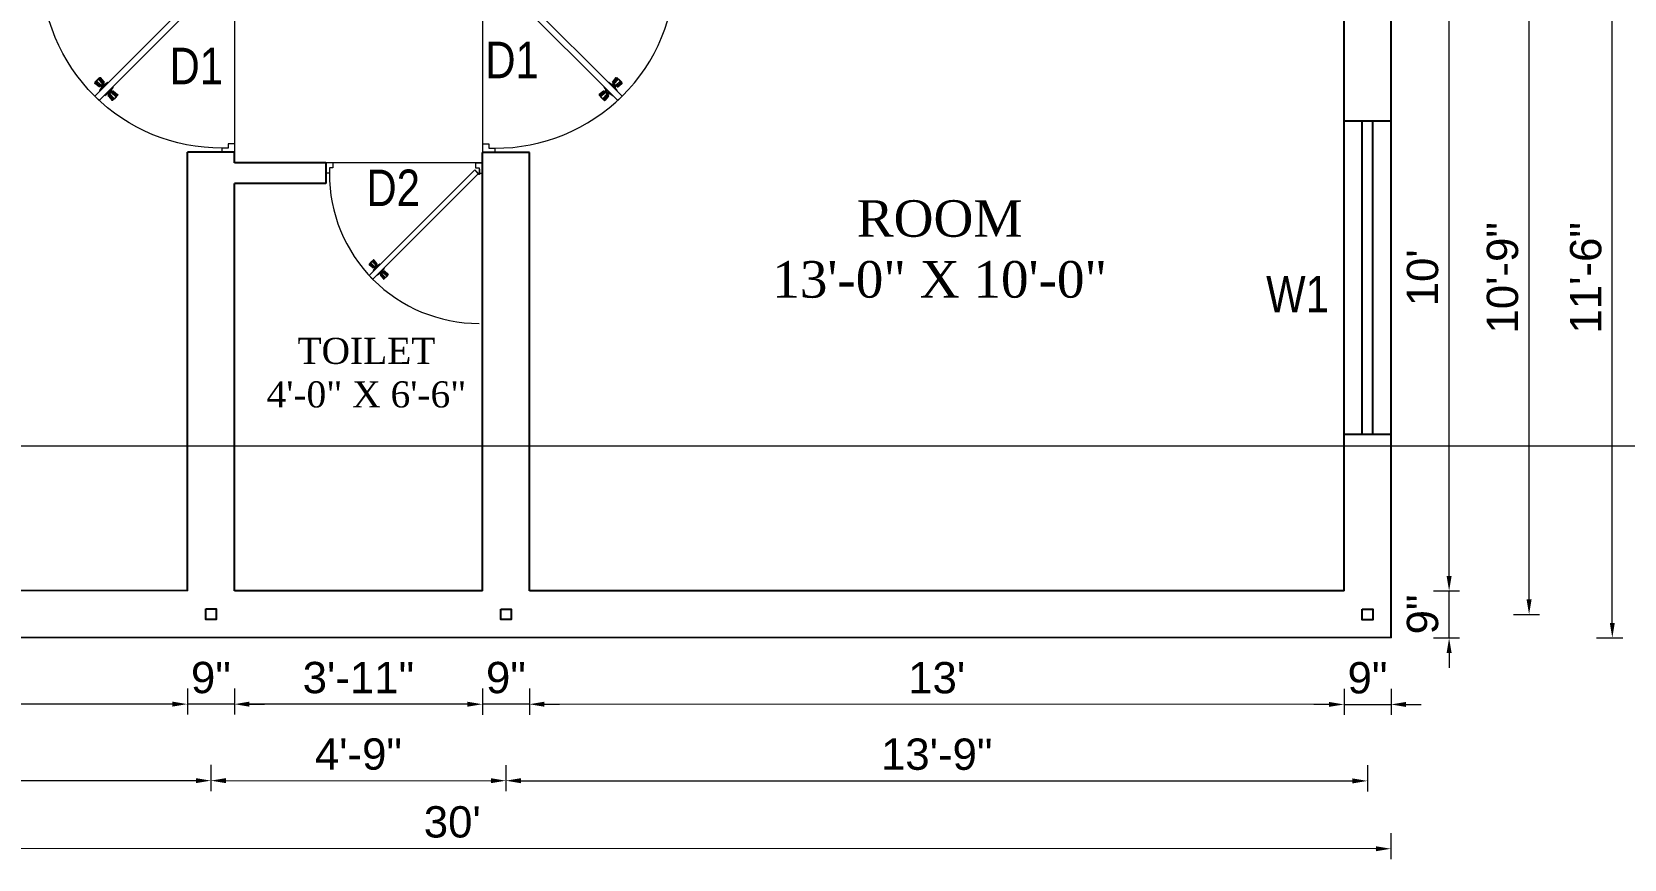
# Model space of a CAD drawing. Header units: inches. Extents: x 392906 to 410488, y -52747 to -40742.
# Drawn here: x 395657.8 to 395962.7, y -50612.4 to -50453.9 of the extents above; entities that cross this region are included whole.
import ezdxf

# ---------------------------------------------------------------- set-up
doc = ezdxf.new("R2010")
doc.units = ezdxf.units.IN
doc.header["$LTSCALE"] = 2
doc.header["$MEASUREMENT"] = 0
doc.header["$PDMODE"] = 34
doc.layers.get('0').update_dxf_attribs({"linetype": 'CONTINUOUS'})
doc.layers.get('DEFPOINTS').update_dxf_attribs({"color": 141, "linetype": 'CONTINUOUS'})
for name, color, linetype, lineweight in [('DOOR & WIN', 1, 'CONTINUOUS', 25), ('PUERTAS', 7, 'CONTINUOUS', 9), ('steps', 253, 'CONTINUOUS', 20)]:
    doc.layers.add(name, color=color, linetype=linetype, lineweight=lineweight)
doc.styles.add('Lettring Text', font='arial.ttf')
doc.styles.get("Standard").update_dxf_attribs({"font": 'ARIALN.TTF'})
doc.dimstyles.new('Copy of Standard', dxfattribs={"dimtxt": 6, "dimasz": 2.875, "dimexe": 2, "dimexo": 4, "dimgap": 2, "dimtad": 1, "dimdec": 0, "dimrnd": 1, "dimzin": 0, "dimdsep": 46, "dimlunit": 4, "dimtxsty": 'Lettring Text', "dimcen": 0.1, "dimclrd": 7, "dimclre": 7, "dimclrt": 7, "dimazin": 0, "dimtfac": 0.645, "dimtdec": 0, "dimtmove": 1, "dimatfit": 0, "dimfxl": 3, "dimfxlon": 1, "dimtfillclr": 256, "dimtolj": 1, "dimtzin": 0, "dimlwd": -1, "dimlwe": -1, "dimarcsym": 2})

# ---------------------------------------------------------------- blocks, each defined once
blk = doc.blocks.new('3ft')
at = {"layer": 'PUERTAS', "color": 6}
for p, q in [((1.01, 2.52), (25.23, 26.74)), ((26.05, 25.92), (1.77, 1.64)), ((26.05, 25.92), (25.23, 26.74)), ((0, 2.4), (0, 0)), ((0.72, 2.4), (0, 2.4)), ((1.6, 0), (0, 0)), ((0.72, 1.52), (0.72, 2.44)), ((0.8, 1.52), (0.72, 1.52)), ((0.8, 1.52), (0.8, 2.41)), ((0.8, 1.2), (0.8, 1.52)), ((1.6, 1.2), (0.8, 1.2)), ((1.57, 1.84), (0.94, 2.47)), ((1.63, 1.89), (0.97, 2.55)), ((1.63, 1.89), (1.57, 1.84)), ((1.77, 1.64), (1.57, 1.84)), ((1.6, 0), (1.6, 1.2)), ((34.4, 0), (34.4, 1.2)), ((34.4, 1.2), (35.2, 1.2)), ((34.4, 0), (36, 0)), ((35.2, 1.2), (35.2, 2.4)), ((35.2, 2.4), (36, 2.4)), ((36, 0), (36, 2.4))]:
    blk.add_line(p, q, dxfattribs=at)
at = {"layer": 'PUERTAS', "color": 8}
for p, q in [((22.57, 24.94), (21.65, 25.68)), ((22.63, 24.99), (21.69, 25.75)), ((22.74, 25.1), (21.84, 25.9)), ((22.13, 26.28), (21.98, 26.13)), ((22.88, 25.24), (22.01, 26.06)), ((22.13, 26.28), (22.27, 26.42)), ((22.29, 26.41), (22.27, 26.42)), ((23.16, 25.52), (22.34, 26.39)), ((23.3, 25.66), (22.5, 26.56)), ((23.41, 25.77), (22.65, 26.71)), ((22.69, 24.32), (23.02, 24.83)), ((23.46, 25.83), (22.72, 26.75)), ((22.95, 24.96), (22.84, 25.07)), ((22.98, 24.99), (22.86, 25.1)), ((23.03, 25.04), (22.91, 25.15)), ((22.91, 24.53), (23.1, 24.91)), ((23.11, 25.12), (22.99, 25.23)), ((23.13, 24.76), (23.18, 24.99)), ((23.28, 25.3), (23.17, 25.41)), ((23.36, 25.37), (23.25, 25.49)), ((23.31, 24.94), (23.28, 25.08)), ((23.41, 25.43), (23.3, 25.54)), ((23.46, 25.09), (23.32, 25.13)), ((23.44, 25.45), (23.33, 25.56)), ((23.64, 25.27), (23.41, 25.22)), ((23.87, 25.49), (23.49, 25.3)), ((24.08, 25.71), (23.57, 25.38)), ((24.8, 24.56), (24.61, 24.18)), ((25.02, 24.77), (24.68, 24.26)), ((23.63, 23.38), (24.14, 23.72)), ((23.84, 23.6), (24.22, 23.79)), ((24.07, 23.82), (24.3, 23.88)), ((24.25, 24), (24.39, 23.97)), ((24.25, 23.26), (24.99, 22.34)), ((24.27, 23.64), (24.38, 23.53)), ((24.3, 23.67), (24.41, 23.56)), ((24.3, 23.32), (25.06, 22.38)), ((24.35, 23.72), (24.46, 23.61)), ((24.4, 24.15), (24.43, 24.01)), ((24.41, 23.43), (25.2, 22.53)), ((24.43, 23.8), (24.54, 23.69)), ((24.58, 24.33), (24.52, 24.1)), ((24.55, 23.57), (25.37, 22.7)), ((24.6, 23.97), (24.72, 23.86)), ((24.68, 24.05), (24.79, 23.94)), ((24.73, 24.1), (24.85, 23.99)), ((24.76, 24.13), (24.87, 24.02)), ((24.83, 23.85), (25.7, 23.03)), ((24.97, 23.99), (25.87, 23.2)), ((25.08, 24.1), (26.02, 23.34)), ((25.14, 24.15), (26.06, 23.41)), ((25.58, 22.82), (25.43, 22.67)), ((25.58, 22.82), (25.73, 22.97)), ((25.72, 22.98), (25.73, 22.97)), ((0, 0), (36, 0))]:
    blk.add_line(p, q, dxfattribs=at)
at = {"layer": 'PUERTAS', "color": 1}
for p, q in [((21.67, 25.73), (22.17, 26.23)), ((22.49, 24.95), (21.67, 25.61)), ((21.7, 25.82), (22.14, 26.26)), ((21.73, 25.79), (21.7, 25.82)), ((22.58, 26.7), (22.14, 26.26)), ((22.67, 26.73), (22.17, 26.23)), ((22.61, 26.67), (22.58, 26.7)), ((22.6, 24.96), (23.02, 25.38)), ((22.61, 24.25), (22.92, 24.72)), ((22.7, 25.07), (22.71, 25.06)), ((23.45, 25.91), (22.79, 26.73)), ((22.82, 25.06), (23.08, 25.32)), ((22.94, 24.95), (22.83, 25.07)), ((22.92, 24.72), (22.92, 24.72)), ((22.93, 24.94), (23.19, 25.21)), ((22.93, 24.84), (22.93, 24.83)), ((23.44, 25.81), (23.02, 25.38)), ((23.34, 25.58), (23.08, 25.32)), ((23.46, 25.47), (23.19, 25.21)), ((23.33, 25.7), (23.34, 25.69)), ((23.45, 25.46), (23.33, 25.57)), ((23.57, 25.47), (23.57, 25.47)), ((24.15, 25.79), (23.68, 25.48)), ((23.68, 25.48), (23.68, 25.48)), ((24.27, 25.78), (24.26, 25.79)), ((25.1, 24.84), (24.79, 24.38)), ((25.09, 24.96), (25.1, 24.95)), ((22.62, 24.13), (22.61, 24.14)), ((23.44, 23.31), (23.45, 23.3)), ((23.56, 23.3), (24.03, 23.61)), ((24.03, 23.61), (24.03, 23.62)), ((24.14, 23.62), (24.14, 23.62)), ((24.25, 23.62), (24.51, 23.89)), ((24.26, 23.29), (24.69, 23.71)), ((24.26, 23.63), (24.37, 23.52)), ((24.26, 23.18), (24.92, 22.37)), ((24.37, 23.52), (24.63, 23.77)), ((24.37, 23.4), (24.37, 23.4)), ((24.78, 24.15), (24.51, 23.89)), ((24.89, 24.03), (24.63, 23.77)), ((25.11, 24.14), (24.69, 23.71)), ((24.77, 24.14), (24.88, 24.03)), ((24.79, 24.38), (24.78, 24.37)), ((24.78, 24.26), (24.78, 24.26)), ((25, 24.03), (25, 24.03)), ((25.04, 22.36), (25.54, 22.86)), ((25.1, 22.42), (25.13, 22.39)), ((25.13, 22.39), (25.57, 22.83)), ((25.22, 24.14), (26.03, 23.48)), ((26.04, 23.37), (25.54, 22.86)), ((26.01, 23.27), (25.57, 22.83)), ((25.98, 23.3), (26.01, 23.27))]:
    blk.add_line(p, q, dxfattribs=at)
at = {"layer": 'PUERTAS', "color": 2}
for p, q in [((21.99, 26.11), (21.98, 26.13)), ((25.42, 22.68), (25.43, 22.67))]:
    blk.add_line(p, q, dxfattribs=at)
at = {"layer": 'PUERTAS', "color": 6}
for radius in [0.155, 0.0752]:
    blk.add_circle((0.82, 2.56), radius, dxfattribs=at)
blk.add_arc((0.82, 2.56), 34.38, 359.7285, 90.0333, dxfattribs=at)
at = {"layer": 'PUERTAS', "color": 1}
for centre, start, end in [((22.54, 25.01), 231.0764, 315), ((22.73, 26.68), 38.9236, 135), ((22.77, 25.12), 225, 315), ((22.99, 24.89), 135, 219.7428), ((22.87, 24.78), 315, 39.7428), ((23.28, 25.63), 315, 45), ((23.39, 25.86), 315, 38.9236), ((23.51, 25.41), 50.2572, 135), ((23.62, 25.53), 230.2572, 315), ((24.2, 25.73), 45, 135), ((25.04, 24.89), 315, 45), ((22.67, 24.2), 135, 225), ((23.51, 23.36), 225, 315), ((24.09, 23.56), 50.2572, 135), ((24.2, 23.68), 230.2572, 315), ((24.32, 23.23), 135, 218.9236), ((24.42, 23.46), 135, 225), ((24.84, 24.31), 135, 219.7428), ((24.72, 24.21), 315, 39.7428), ((24.94, 23.98), 45, 135), ((24.98, 22.42), 218.9236, 315), ((25.17, 24.08), 51.0764, 135), ((25.98, 23.42), 315, 51.0764)]:
    blk.add_arc(centre, 0.08, start, end, dxfattribs=at)
blk = doc.blocks.new('*U199')
at = {"color": 3, "xscale": -1}
blk.add_blockref('3ft', (42, 0), dxfattribs=at)
blk = doc.blocks.new('2ft6in')
at = {"layer": 'PUERTAS', "color": 2}
for p, q in [((0.84, 2.1), (21.02, 22.28)), ((21.71, 21.6), (1.47, 1.37)), ((18.33, 21.76), (18.31, 21.77)), ((21.71, 21.6), (21.02, 22.28)), ((21.18, 18.9), (21.2, 18.89)), ((0, 2), (0, 0)), ((0.6, 2), (0, 2)), ((1.33, 0), (0, 0)), ((0.6, 1.26), (0.6, 2.04)), ((0.67, 1.26), (0.6, 1.26)), ((0.67, 1.26), (0.67, 2.01)), ((0.67, 1), (0.67, 1.26)), ((1.33, 1), (0.67, 1)), ((1.31, 1.53), (0.79, 2.06)), ((1.36, 1.58), (0.81, 2.12)), ((1.36, 1.58), (1.31, 1.53)), ((1.47, 1.37), (1.31, 1.53)), ((1.33, 0), (1.33, 1)), ((28.67, 0), (28.67, 1)), ((28.67, 1), (29.33, 1)), ((28.67, 0), (30, 0)), ((29.33, 1), (29.33, 2)), ((29.33, 2), (30, 2)), ((30, 0), (30, 2))]:
    blk.add_line(p, q, dxfattribs=at)
at = {"layer": 'PUERTAS', "color": 8}
for p, q in [((18.81, 20.78), (18.04, 21.4)), ((18.86, 20.83), (18.08, 21.46)), ((18.95, 20.92), (18.2, 21.58)), ((18.44, 21.9), (18.31, 21.77)), ((19.07, 21.03), (18.34, 21.72)), ((18.44, 21.9), (18.56, 22.02)), ((18.58, 22.01), (18.56, 22.02)), ((19.3, 21.26), (18.61, 22)), ((19.42, 21.38), (18.75, 22.14)), ((19.51, 21.48), (18.88, 22.26)), ((19.55, 21.53), (18.93, 22.3)), ((20.07, 21.42), (19.64, 21.15)), ((18.91, 20.27), (19.19, 20.69)), ((19.13, 20.8), (19.03, 20.9)), ((19.15, 20.82), (19.05, 20.92)), ((19.09, 20.44), (19.25, 20.76)), ((19.19, 20.87), (19.1, 20.96)), ((19.25, 20.93), (19.16, 21.02)), ((19.28, 20.63), (19.32, 20.83)), ((19.4, 21.08), (19.31, 21.17)), ((19.47, 21.15), (19.38, 21.24)), ((19.43, 20.78), (19.4, 20.9)), ((19.51, 21.19), (19.42, 21.28)), ((19.55, 20.91), (19.43, 20.94)), ((19.53, 21.21), (19.44, 21.3)), ((19.7, 21.06), (19.51, 21.01)), ((19.89, 21.24), (19.58, 21.08)), ((19.69, 19.49), (20.12, 19.76)), ((19.87, 19.67), (20.18, 19.83)), ((20.06, 19.85), (20.25, 19.9)), ((20.21, 20), (20.33, 19.97)), ((20.21, 19.38), (20.83, 18.61)), ((20.23, 19.7), (20.32, 19.61)), ((20.25, 19.72), (20.34, 19.63)), ((20.25, 19.43), (20.88, 18.65)), ((20.29, 19.76), (20.38, 19.67)), ((20.33, 20.13), (20.36, 20.01)), ((20.34, 19.53), (21, 18.77)), ((20.36, 19.83), (20.45, 19.74)), ((20.48, 20.28), (20.44, 20.08)), ((20.46, 19.64), (21.14, 18.91)), ((20.5, 19.98), (20.6, 19.89)), ((20.67, 20.47), (20.51, 20.15)), ((20.85, 20.64), (20.57, 20.22)), ((20.57, 20.04), (20.66, 19.95)), ((20.61, 20.09), (20.7, 19.99)), ((20.63, 20.11), (20.72, 20.01)), ((20.69, 19.87), (21.42, 19.19)), ((20.81, 19.99), (21.56, 19.33)), ((20.9, 20.08), (21.68, 19.45)), ((20.95, 20.13), (21.72, 19.51)), ((21.32, 19.01), (21.2, 18.89)), ((21.32, 19.01), (21.44, 19.14)), ((21.43, 19.15), (21.44, 19.14)), ((0, 0), (30, 0))]:
    blk.add_line(p, q, dxfattribs=at)
at = {"layer": 'PUERTAS', "color": 1}
for p, q in [((18.06, 21.44), (18.48, 21.86)), ((18.08, 21.51), (18.45, 21.88)), ((18.11, 21.49), (18.08, 21.51)), ((18.82, 22.25), (18.45, 21.88)), ((18.9, 22.28), (18.48, 21.86)), ((18.84, 22.23), (18.82, 22.25)), ((19.54, 21.59), (18.99, 22.27)), ((19.54, 21.5), (19.18, 21.15)), ((19.45, 21.41), (19.45, 21.41)), ((20.12, 21.49), (19.74, 21.24)), ((20.22, 21.48), (20.22, 21.49)), ((18.74, 20.79), (18.06, 21.34)), ((18.83, 20.8), (19.18, 21.15)), ((18.84, 20.21), (19.1, 20.6)), ((18.85, 20.11), (18.84, 20.12)), ((18.92, 20.89), (18.93, 20.88)), ((19.02, 20.88), (19.24, 21.1)), ((19.12, 20.8), (19.03, 20.89)), ((19.1, 20.7), (19.11, 20.69)), ((19.1, 20.6), (19.1, 20.6)), ((19.11, 20.79), (19.33, 21.01)), ((19.45, 21.31), (19.24, 21.1)), ((19.55, 21.22), (19.33, 21.01)), ((19.54, 21.22), (19.45, 21.31)), ((19.53, 19.43), (19.54, 19.42)), ((19.64, 21.23), (19.64, 21.23)), ((19.64, 19.42), (20.02, 19.67)), ((19.74, 21.24), (19.73, 21.23)), ((20.02, 19.67), (20.03, 19.68)), ((20.12, 19.68), (20.12, 19.68)), ((20.21, 19.69), (20.43, 19.9)), ((20.22, 19.41), (20.57, 19.76)), ((20.22, 19.69), (20.31, 19.6)), ((20.22, 19.32), (20.76, 18.64)), ((20.31, 19.6), (20.52, 19.81)), ((20.31, 19.5), (20.31, 19.5)), ((20.65, 20.12), (20.43, 19.9)), ((20.74, 20.03), (20.52, 19.81)), ((20.93, 20.11), (20.57, 19.76)), ((20.64, 20.11), (20.73, 20.02)), ((20.66, 20.31), (20.65, 20.31)), ((20.65, 20.21), (20.65, 20.22)), ((20.91, 20.7), (20.66, 20.31)), ((20.84, 20.02), (20.83, 20.03)), ((20.86, 18.63), (21.28, 19.05)), ((20.91, 20.8), (20.91, 20.79)), ((20.91, 18.68), (20.94, 18.66)), ((20.94, 18.66), (21.31, 19.03)), ((21.02, 20.12), (21.7, 19.57)), ((21.7, 19.47), (21.28, 19.05)), ((21.67, 19.4), (21.31, 19.03)), ((21.65, 19.42), (21.67, 19.4))]:
    blk.add_line(p, q, dxfattribs=at)
at = {"layer": 'PUERTAS', "color": 2}
for radius in [0.129, 0.0627]:
    blk.add_circle((0.68, 2.14), radius, dxfattribs=at)
at = {"layer": 'PUERTAS', "color": 8}
blk.add_arc((0.68, 2.14), 28.65, 359.7285, 90.0333, dxfattribs=at)
at = {"layer": 'PUERTAS', "color": 1}
for centre, start, end in [((18.94, 22.23), 38.9236, 135), ((19.4, 21.36), 315, 45), ((19.49, 21.55), 315, 38.9236), ((20.17, 21.44), 45, 135), ((18.78, 20.84), 231.0764, 315), ((18.89, 20.16), 135, 225), ((18.97, 20.93), 225, 315), ((19.16, 20.74), 135, 219.7428), ((19.06, 20.65), 315, 39.7428), ((19.59, 19.47), 225, 315), ((19.6, 21.18), 50.2572, 135), ((19.68, 21.28), 230.2572, 315), ((20.07, 19.63), 50.2572, 135), ((20.16, 19.73), 230.2572, 315), ((20.27, 19.36), 135, 218.9236), ((20.35, 19.55), 135, 225), ((20.7, 20.26), 135, 219.7428), ((20.6, 20.17), 315, 39.7428), ((20.78, 19.98), 45, 135), ((20.82, 18.68), 218.9236, 315), ((20.87, 20.75), 315, 45), ((20.98, 20.07), 51.0764, 135), ((21.65, 19.52), 315, 51.0764)]:
    blk.add_arc(centre, 0.0667, start, end, dxfattribs=at)
blk = doc.blocks.new('*U202')
at = {"color": 3}
blk.add_blockref('2ft6in', (0, 0), dxfattribs=at)
blk = doc.blocks.new('*D940')
at = {"layer": 'DEFPOINTS', "color": 0, "ltscale": 0.5, "transparency": 16777216}
for p in [(395909.05, -50570.05), (395918.05, -50570.05), (395918.05, -50582.79)]:
    blk.add_point(p, dxfattribs=at)
at = {"layer": 'steps', "color": 7, "ltscale": 0.5, "transparency": 16777216}
for p, q in [((395909.05, -50579.79), (395909.05, -50584.79)), ((395918.05, -50579.79), (395918.05, -50584.79)), ((395906.17, -50582.78), (395903.3, -50582.78)), ((395909.05, -50582.79), (395918.05, -50582.79)), ((395920.92, -50582.79), (395923.8, -50582.79))]:
    blk.add_line(p, q, dxfattribs=at)
for points in [[(395906.17, -50582.31), (395906.17, -50583.26), (395909.05, -50582.79)], [(395920.92, -50582.31), (395920.92, -50583.27), (395918.05, -50582.79)]]:
    blk.add_solid(points, dxfattribs=at)
at = {"layer": 'steps', "color": 7, "ltscale": 0.5, "transparency": 16777216, "insert": (395913.55, -50577.72), "char_height": 6, "attachment_point": 5, "rotation": 359.9867, "style": 'Lettring Text'}
blk.add_mtext('\\A1;9"', dxfattribs=at)
blk = doc.blocks.new('*D941')
at = {"layer": 'DEFPOINTS', "color": 0, "ltscale": 0.5, "transparency": 16777216}
for p in [(395753.05, -50561.01), (395909.05, -50570.05), (395753.05, -50582.75)]:
    blk.add_point(p, dxfattribs=at)
at = {"layer": 'steps', "color": 7, "ltscale": 0.5, "transparency": 16777216}
for p, q in [((395753.05, -50579.75), (395753.05, -50584.75)), ((395909.05, -50579.79), (395909.05, -50584.79)), ((395906.17, -50582.78), (395755.92, -50582.75))]:
    blk.add_line(p, q, dxfattribs=at)
for points in [[(395755.92, -50582.27), (395755.92, -50583.23), (395753.05, -50582.75)], [(395906.17, -50582.31), (395906.17, -50583.26), (395909.05, -50582.79)]]:
    blk.add_solid(points, dxfattribs=at)
at = {"layer": 'steps', "color": 7, "ltscale": 0.5, "transparency": 16777216, "insert": (395831.05, -50577.7), "char_height": 6, "attachment_point": 5, "rotation": 359.9867, "style": 'Lettring Text'}
blk.add_mtext("\\A1;13'", dxfattribs=at)
blk = doc.blocks.new('*D942')
at = {"layer": 'DEFPOINTS', "color": 0, "ltscale": 0.5, "transparency": 16777216}
for p in [(395744.05, -50561.01), (395753.05, -50561.01), (395744.05, -50582.75)]:
    blk.add_point(p, dxfattribs=at)
at = {"layer": 'steps', "color": 7, "ltscale": 0.5, "transparency": 16777216}
for p, q in [((395744.05, -50579.75), (395744.05, -50584.75)), ((395753.05, -50579.75), (395753.05, -50584.75)), ((395741.17, -50582.75), (395738.3, -50582.75)), ((395753.05, -50582.75), (395744.05, -50582.75)), ((395755.92, -50582.75), (395758.8, -50582.75))]:
    blk.add_line(p, q, dxfattribs=at)
for points in [[(395741.17, -50582.27), (395741.17, -50583.23), (395744.05, -50582.75)], [(395755.92, -50582.27), (395755.92, -50583.23), (395753.05, -50582.75)]]:
    blk.add_solid(points, dxfattribs=at)
at = {"layer": 'steps', "color": 7, "ltscale": 0.5, "transparency": 16777216, "insert": (395748.55, -50577.68), "char_height": 6, "attachment_point": 5, "rotation": 359.9867, "style": 'Lettring Text'}
blk.add_mtext('\\A1;9"', dxfattribs=at)
blk = doc.blocks.new('*D943')
at = {"layer": 'DEFPOINTS', "color": 0, "ltscale": 0.5, "transparency": 16777216}
for p in [(395696.55, -50561.01), (395744.05, -50561.01), (395696.55, -50582.74)]:
    blk.add_point(p, dxfattribs=at)
at = {"layer": 'steps', "color": 7, "ltscale": 0.5, "transparency": 16777216}
for p, q in [((395696.55, -50579.74), (395696.55, -50584.74)), ((395744.05, -50579.75), (395744.05, -50584.75)), ((395741.17, -50582.75), (395699.42, -50582.74))]:
    blk.add_line(p, q, dxfattribs=at)
for points in [[(395699.42, -50582.26), (395699.42, -50583.22), (395696.55, -50582.74)], [(395741.17, -50582.27), (395741.17, -50583.23), (395744.05, -50582.75)]]:
    blk.add_solid(points, dxfattribs=at)
at = {"layer": 'steps', "color": 7, "ltscale": 0.5, "transparency": 16777216, "insert": (395720.3, -50577.68), "char_height": 6, "attachment_point": 5, "rotation": 359.9867, "style": 'Lettring Text'}
blk.add_mtext('\\A1;3\'-11"', dxfattribs=at)
blk = doc.blocks.new('*D944')
at = {"layer": 'DEFPOINTS', "color": 0, "ltscale": 0.5, "transparency": 16777216}
for p in [(395687.55, -50561), (395696.55, -50561.01), (395687.55, -50582.73)]:
    blk.add_point(p, dxfattribs=at)
at = {"layer": 'steps', "color": 7, "ltscale": 0.5, "transparency": 16777216}
for p, q in [((395687.55, -50579.73), (395687.55, -50584.73)), ((395696.55, -50579.74), (395696.55, -50584.74)), ((395684.67, -50582.73), (395681.8, -50582.73)), ((395696.55, -50582.74), (395687.55, -50582.73)), ((395699.42, -50582.74), (395702.3, -50582.74))]:
    blk.add_line(p, q, dxfattribs=at)
for points in [[(395684.67, -50582.25), (395684.67, -50583.21), (395687.55, -50582.73)], [(395699.42, -50582.26), (395699.42, -50583.22), (395696.55, -50582.74)]]:
    blk.add_solid(points, dxfattribs=at)
at = {"layer": 'steps', "color": 7, "ltscale": 0.5, "transparency": 16777216, "insert": (395692.05, -50577.67), "char_height": 6, "attachment_point": 5, "rotation": 359.9867, "style": 'Lettring Text'}
blk.add_mtext('\\A1;9"', dxfattribs=at)
blk = doc.blocks.new('*D945')
at = {"layer": 'DEFPOINTS', "color": 0, "ltscale": 0.5, "transparency": 16777216}
for p in [(395566.76, -50560.97), (395687.55, -50561), (395566.75, -50582.71)]:
    blk.add_point(p, dxfattribs=at)
at = {"layer": 'steps', "color": 7, "ltscale": 0.5, "transparency": 16777216}
for p, q in [((395566.76, -50579.71), (395566.75, -50584.71)), ((395687.55, -50579.73), (395687.55, -50584.73)), ((395684.67, -50582.73), (395569.63, -50582.71))]:
    blk.add_line(p, q, dxfattribs=at)
for points in [[(395569.63, -50582.23), (395569.63, -50583.19), (395566.75, -50582.71)], [(395684.67, -50582.25), (395684.67, -50583.21), (395687.55, -50582.73)]]:
    blk.add_solid(points, dxfattribs=at)
at = {"layer": 'steps', "color": 7, "ltscale": 0.5, "transparency": 16777216, "insert": (395627.15, -50577.66), "char_height": 6, "attachment_point": 5, "rotation": 359.9867, "style": 'Lettring Text'}
blk.add_mtext('\\A1;10\'-1"', dxfattribs=at)
blk = doc.blocks.new('*D947')
at = {"layer": 'DEFPOINTS', "color": 0, "ltscale": 0.5, "transparency": 16777216}
for p in [(395562.64, -50565.46), (395692.05, -50565.49), (395692.04, -50597.39)]:
    blk.add_point(p, dxfattribs=at)
at = {"layer": 'steps', "color": 7, "ltscale": 0.5, "transparency": 16777216}
for p, q in [((395562.63, -50594.36), (395562.63, -50599.36)), ((395692.04, -50594.39), (395692.04, -50599.39)), ((395565.51, -50597.36), (395689.17, -50597.39))]:
    blk.add_line(p, q, dxfattribs=at)
for points in [[(395565.51, -50596.88), (395565.51, -50597.84), (395562.63, -50597.36)], [(395689.17, -50596.91), (395689.17, -50597.87), (395692.04, -50597.39)]]:
    blk.add_solid(points, dxfattribs=at)
at = {"layer": 'steps', "color": 7, "ltscale": 0.5, "transparency": 16777216, "insert": (395627.34, -50592.31), "char_height": 6, "attachment_point": 5, "rotation": 359.9867, "style": 'Lettring Text'}
blk.add_mtext('\\A1;10\'-9"', dxfattribs=at)
blk = doc.blocks.new('*D948')
at = {"layer": 'DEFPOINTS', "color": 0, "ltscale": 0.5, "transparency": 16777216}
for p in [(395692.05, -50565.49), (395748.55, -50565.51), (395748.54, -50597.4)]:
    blk.add_point(p, dxfattribs=at)
at = {"layer": 'steps', "color": 7, "ltscale": 0.5, "transparency": 16777216}
for p, q in [((395692.04, -50594.39), (395692.04, -50599.39)), ((395748.54, -50594.4), (395748.54, -50599.4)), ((395694.92, -50597.39), (395745.67, -50597.4))]:
    blk.add_line(p, q, dxfattribs=at)
for points in [[(395694.92, -50596.91), (395694.92, -50597.87), (395692.04, -50597.39)], [(395745.67, -50596.92), (395745.67, -50597.88), (395748.54, -50597.4)]]:
    blk.add_solid(points, dxfattribs=at)
at = {"layer": 'steps', "color": 7, "ltscale": 0.5, "transparency": 16777216, "insert": (395720.3, -50592.33), "char_height": 6, "attachment_point": 5, "rotation": 359.9867, "style": 'Lettring Text'}
blk.add_mtext('\\A1;4\'-9"', dxfattribs=at)
blk = doc.blocks.new('*D949')
at = {"layer": 'DEFPOINTS', "color": 0, "ltscale": 0.5, "transparency": 16777216}
for p in [(395748.55, -50565.51), (395913.55, -50565.55), (395913.54, -50597.44)]:
    blk.add_point(p, dxfattribs=at)
at = {"layer": 'steps', "color": 7, "ltscale": 0.5, "transparency": 16777216}
for p, q in [((395748.54, -50594.4), (395748.54, -50599.4)), ((395913.54, -50594.44), (395913.54, -50599.44)), ((395751.42, -50597.4), (395910.67, -50597.44))]:
    blk.add_line(p, q, dxfattribs=at)
for points in [[(395751.42, -50596.92), (395751.42, -50597.88), (395748.54, -50597.4)], [(395910.67, -50596.96), (395910.67, -50597.92), (395913.54, -50597.44)]]:
    blk.add_solid(points, dxfattribs=at)
at = {"layer": 'steps', "color": 7, "ltscale": 0.5, "transparency": 16777216, "insert": (395831.05, -50592.36), "char_height": 6, "attachment_point": 5, "rotation": 359.9867, "style": 'Lettring Text'}
blk.add_mtext('\\A1;13\'-9"', dxfattribs=at)
blk = doc.blocks.new('*D950')
at = {"layer": 'DEFPOINTS', "color": 0, "ltscale": 0.5, "transparency": 16777216}
for p in [(395558.52, -50569.96), (395918.05, -50570.05), (395558.51, -50610.35)]:
    blk.add_point(p, dxfattribs=at)
at = {"layer": 'steps', "color": 7, "ltscale": 0.5, "transparency": 16777216}
for p, q in [((395558.51, -50607.35), (395558.51, -50612.35)), ((395918.04, -50607.44), (395918.04, -50612.44)), ((395915.17, -50610.44), (395561.38, -50610.35))]:
    blk.add_line(p, q, dxfattribs=at)
for points in [[(395561.38, -50609.87), (395561.38, -50610.83), (395558.51, -50610.35)], [(395915.17, -50609.96), (395915.17, -50610.91), (395918.04, -50610.44)]]:
    blk.add_solid(points, dxfattribs=at)
at = {"layer": 'steps', "color": 7, "ltscale": 0.5, "transparency": 16777216, "insert": (395738.28, -50605.33), "char_height": 6, "attachment_point": 5, "rotation": 359.9867, "style": 'Lettring Text'}
blk.add_mtext("\\A1;30'", dxfattribs=at)
blk = doc.blocks.new('*D955')
at = {"layer": 'DEFPOINTS', "color": 0, "ltscale": 0.5, "transparency": 16777216}
for p in [(395753.05, -50298.17), (395744.05, -50432.01), (395753.05, -50477.01)]:
    blk.add_point(p, dxfattribs=at)
at = {"layer": 'steps', "color": 7, "ltscale": 0.5, "transparency": 16777216}
for p, q in [((395744.05, -50301.17), (395744.05, -50296.17)), ((395753.05, -50301.17), (395753.05, -50296.17)), ((395741.18, -50298.17), (395738.3, -50298.17)), ((395744.05, -50298.17), (395753.05, -50298.17)), ((395755.93, -50298.17), (395758.8, -50298.17))]:
    blk.add_line(p, q, dxfattribs=at)
for points in [[(395741.18, -50297.69), (395741.18, -50298.65), (395744.05, -50298.17)], [(395755.93, -50297.69), (395755.93, -50298.65), (395753.05, -50298.17)]]:
    blk.add_solid(points, dxfattribs=at)
at = {"layer": 'steps', "color": 7, "ltscale": 0.5, "transparency": 16777216, "insert": (395748.55, -50293.11), "char_height": 6, "attachment_point": 5, "style": 'Lettring Text'}
blk.add_mtext('\\A1;9"', dxfattribs=at)
blk = doc.blocks.new('*D956')
at = {"layer": 'DEFPOINTS', "color": 0, "ltscale": 0.5, "transparency": 16777216}
for p in [(395909.05, -50298.17), (395909.05, -50441.05), (395753.05, -50477.01)]:
    blk.add_point(p, dxfattribs=at)
at = {"layer": 'steps', "color": 7, "ltscale": 0.5, "transparency": 16777216}
for p, q in [((395753.05, -50301.17), (395753.05, -50296.17)), ((395909.05, -50301.17), (395909.05, -50296.17)), ((395755.93, -50298.17), (395906.18, -50298.17))]:
    blk.add_line(p, q, dxfattribs=at)
for points in [[(395755.93, -50297.69), (395755.93, -50298.65), (395753.05, -50298.17)], [(395906.18, -50297.69), (395906.18, -50298.65), (395909.05, -50298.17)]]:
    blk.add_solid(points, dxfattribs=at)
at = {"layer": 'steps', "color": 7, "ltscale": 0.5, "transparency": 16777216, "insert": (395831.05, -50293.11), "char_height": 6, "attachment_point": 5, "style": 'Lettring Text'}
blk.add_mtext("\\A1;13'", dxfattribs=at)
blk = doc.blocks.new('*D971')
at = {"layer": 'DEFPOINTS', "color": 0, "ltscale": 0.5, "transparency": 16777216}
for p in [(395909.05, -50561.05), (395929.18, -50561.05), (395909.05, -50570.05)]:
    blk.add_point(p, dxfattribs=at)
at = {"layer": 'steps', "color": 7, "ltscale": 0.5, "transparency": 16777216}
for p, q in [((395929.18, -50558.17), (395929.18, -50555.3)), ((395926.18, -50561.05), (395931.18, -50561.05)), ((395929.18, -50570.05), (395929.18, -50561.05)), ((395926.18, -50570.05), (395931.18, -50570.05)), ((395929.18, -50572.92), (395929.18, -50575.8))]:
    blk.add_line(p, q, dxfattribs=at)
for points in [[(395928.7, -50558.17), (395929.66, -50558.17), (395929.18, -50561.05)], [(395928.7, -50572.92), (395929.66, -50572.92), (395929.18, -50570.05)]]:
    blk.add_solid(points, dxfattribs=at)
at = {"layer": 'steps', "color": 7, "ltscale": 0.5, "transparency": 16777216, "insert": (395924.12, -50565.55), "char_height": 6, "attachment_point": 5, "rotation": 90, "style": 'Lettring Text'}
blk.add_mtext('\\A1;9"', dxfattribs=at)
blk = doc.blocks.new('*D972')
at = {"layer": 'DEFPOINTS', "color": 0, "ltscale": 0.5, "transparency": 16777216}
for p in [(395909.08, -50441.05), (395929.18, -50441.05), (395909.05, -50561.05)]:
    blk.add_point(p, dxfattribs=at)
at = {"layer": 'steps', "color": 7, "ltscale": 0.5, "transparency": 16777216}
for p, q in [((395926.18, -50441.05), (395931.18, -50441.05)), ((395929.18, -50558.17), (395929.18, -50443.92)), ((395926.18, -50561.05), (395931.18, -50561.05))]:
    blk.add_line(p, q, dxfattribs=at)
for points in [[(395928.7, -50443.92), (395929.66, -50443.92), (395929.18, -50441.05)], [(395928.7, -50558.17), (395929.66, -50558.17), (395929.18, -50561.05)]]:
    blk.add_solid(points, dxfattribs=at)
at = {"layer": 'steps', "color": 7, "ltscale": 0.5, "transparency": 16777216, "insert": (395924.12, -50501.05), "char_height": 6, "attachment_point": 5, "rotation": 90, "style": 'Lettring Text'}
blk.add_mtext("\\A1;10'", dxfattribs=at)
blk = doc.blocks.new('*D976')
at = {"layer": 'DEFPOINTS', "color": 0, "ltscale": 0.5, "transparency": 16777216}
for p in [(395913.55, -50436.55), (395944.49, -50436.55), (395913.55, -50565.55)]:
    blk.add_point(p, dxfattribs=at)
at = {"layer": 'steps', "color": 7, "ltscale": 0.5, "transparency": 16777216}
for p, q in [((395941.49, -50436.55), (395946.49, -50436.55)), ((395944.49, -50562.67), (395944.49, -50439.42)), ((395941.49, -50565.55), (395946.49, -50565.55))]:
    blk.add_line(p, q, dxfattribs=at)
for points in [[(395944.01, -50439.42), (395944.97, -50439.42), (395944.49, -50436.55)], [(395944.01, -50562.67), (395944.97, -50562.67), (395944.49, -50565.55)]]:
    blk.add_solid(points, dxfattribs=at)
at = {"layer": 'steps', "color": 7, "ltscale": 0.5, "transparency": 16777216, "insert": (395939.43, -50501.05), "char_height": 6, "attachment_point": 5, "rotation": 90, "style": 'Lettring Text'}
blk.add_mtext('\\A1;10\'-9"', dxfattribs=at)
blk = doc.blocks.new('*D978')
at = {"layer": 'DEFPOINTS', "color": 0, "ltscale": 0.5, "transparency": 16777216}
for p in [(395918.05, -50432.05), (395960.43, -50432.05), (395918.05, -50570.05)]:
    blk.add_point(p, dxfattribs=at)
at = {"layer": 'steps', "color": 7, "ltscale": 0.5, "transparency": 16777216}
for p, q in [((395957.43, -50432.05), (395962.43, -50432.05)), ((395960.43, -50567.17), (395960.43, -50434.92)), ((395957.43, -50570.05), (395962.43, -50570.05))]:
    blk.add_line(p, q, dxfattribs=at)
for points in [[(395959.95, -50434.92), (395960.91, -50434.92), (395960.43, -50432.05)], [(395959.95, -50567.17), (395960.91, -50567.17), (395960.43, -50570.05)]]:
    blk.add_solid(points, dxfattribs=at)
at = {"layer": 'steps', "color": 7, "ltscale": 0.5, "transparency": 16777216, "insert": (395955.37, -50501.05), "char_height": 6, "attachment_point": 5, "rotation": 90, "style": 'Lettring Text'}
blk.add_mtext('\\A1;11\'-6"', dxfattribs=at)

msp = doc.modelspace()

# ---------------------------------------------------------------- linework, layer by layer
at = {"ltscale": 0.5}
for p, q in [((395918.05, -50570.05), (395918.05, -50432.05)), ((395909.05, -50561.05), (395909.05, -50441.05)), ((395918.05, -50471.05), (395909.05, -50471.05)), ((395912.55, -50531.05), (395912.55, -50471.05)), ((395914.55, -50531.05), (395914.55, -50471.05)), ((395696.55, -50477), (395687.55, -50477)), ((395687.55, -50561), (395687.55, -50477)), ((395696.55, -50479), (395696.55, -50477)), ((395714.07, -50479), (395696.55, -50479)), ((395714.07, -50479), (395714.07, -50483)), ((395753.05, -50477.01), (395744.05, -50477.01)), ((395744.05, -50479.01), (395744.05, -50477.01)), ((395744.05, -50561.01), (395744.05, -50479)), ((395753.05, -50561.01), (395753.05, -50477.01)), ((395909.07, -50477.05), (395909.05, -50477.05)), ((395714.07, -50483), (395696.55, -50483)), ((395696.55, -50561), (395696.55, -50483)), ((395918.05, -50531.05), (395909.05, -50531.05)), ((395687.55, -50561), (395557.72, -50560.96)), ((395744.05, -50561.01), (395696.55, -50561)), ((395909.05, -50561.05), (395753.05, -50561.01)), ((395918.05, -50570.05), (395558.52, -50569.96))]:
    msp.add_line(p, q, dxfattribs=at)
at = {"color": 7, "linetype": 'ByBlock', "lineweight": 5}
msp.add_line((395979.6, -50533.31), (395485.28, -50533.31), dxfattribs=at)
at = {"ltscale": 0.5}
for points in [[(395691.05, -50564.49), (395693.05, -50564.49), (395693.05, -50566.49), (395691.05, -50566.49)], [(395747.55, -50564.51), (395749.55, -50564.51), (395749.55, -50566.51), (395747.55, -50566.51)], [(395912.55, -50564.55), (395914.55, -50564.55), (395914.55, -50566.55), (395912.55, -50566.55)]]:
    msp.add_lwpolyline(points, close=True, dxfattribs=at)

# ---------------------------------------------------------------- block references
at = {"layer": 'DOOR & WIN'}
for name, p, rotation in [('*U199', (395696.55, -50483), 90.00000000000001), ('*U202', (395744.07, -50479), 180)]:
    msp.add_blockref(name, p, dxfattribs=dict(at, rotation=rotation))
at = {"layer": 'DOOR & WIN', "xscale": -1, "rotation": 270}
msp.add_blockref('*U199', (395744.05, -50483.01), dxfattribs=at)

# ---------------------------------------------------------------- texts
at = {"layer": 'steps', "color": 7, "ltscale": 0.3, "char_height": 7, "attachment_point": 2}
for s, insert in [('{\\W1;D1}', (395689.25, -50456.97)), ('{\\W1;D1}', (395749.73, -50455.81)), ('D2', (395726.96, -50480.31))]:
    msp.add_mtext_dynamic_manual_height_columns(s, width=18.6213, gutter_width=40, heights=[0], dxfattribs=dict(at, insert=insert))
at = {"layer": 'steps', "color": 7, "ltscale": 0.3}
for s, insert, char_height, width, attachment_point in [('{\\fTimes New Roman|b0|i0|c0|p18;ROOM\\P13\'-0" X 10\'-0"}', (395831.61, -50486.18), 7, 67.6616, 2), ('W1', (395900.15, -50507.69), 7, 18.6213, 8), ('{\\fTimes New Roman|b0|i0|c0|p18;TOILET\\P4\'-0" X 6\'-6"}', (395721.84, -50512.55), 5, 67.6616, 2)]:
    msp.add_mtext(s, dxfattribs=dict(at, insert=insert, char_height=char_height, width=width, attachment_point=attachment_point))

# ---------------------------------------------------------------- dimensions: what is measured, and where the dimension line sits
at = {"layer": 'steps', "ltscale": 0.5}
dim = msp.add_linear_dim(base=(395753.05, -50298.17), p1=(395744.05, -50432.01), p2=(395753.05, -50477.01), dimstyle='Copy of Standard', dxfattribs=at)
dim.commit()
dim.dimension.update_dxf_attribs({"geometry": '*D955', "text_midpoint": (395748.55, -50298.17), "dimtype": 160})
dim = msp.add_linear_dim(base=(395909.05, -50298.17), p1=(395753.05, -50477.01), p2=(395909.05, -50441.05), dimstyle='Copy of Standard', dxfattribs=at)
dim.commit()
dim.dimension.update_dxf_attribs({"geometry": '*D956', "text_midpoint": (395831.05, -50293.11)})
for base, p1, p2, angle, picture, middle in [((395960.43, -50432.05), (395918.05, -50570.05), (395918.05, -50432.05), 90, '*D978', (395955.37, -50501.05)), ((395944.49, -50436.55), (395913.55, -50565.55), (395913.55, -50436.55), 90, '*D976', (395939.43, -50501.05)), ((395929.18, -50441.05), (395909.05, -50561.05), (395909.08, -50441.05), 90, '*D972', (395924.12, -50501.05)), ((395566.75, -50582.71), (395687.55, -50561), (395566.76, -50560.97), 179.9867, '*D945', (395627.15, -50577.66)), ((395696.55, -50582.74), (395744.05, -50561.01), (395696.55, -50561.01), 179.9867, '*D943', (395720.3, -50577.68)), ((395753.05, -50582.75), (395909.05, -50570.05), (395753.05, -50561.01), 179.9867, '*D941', (395831.05, -50577.7)), ((395748.54, -50597.4), (395692.05, -50565.49), (395748.55, -50565.51), 179.9867, '*D948', (395720.3, -50592.33)), ((395913.54, -50597.44), (395748.55, -50565.51), (395913.55, -50565.55), 179.9867, '*D949', (395831.05, -50592.36))]:
    dim = msp.add_linear_dim(base=base, p1=p1, p2=p2, angle=angle, dimstyle='Copy of Standard', dxfattribs=at)
    dim.commit()
    dim.dimension.update_dxf_attribs({"geometry": picture, "text_midpoint": middle})
for base, p1, p2, angle, picture, middle, dimtype in [((395929.18, -50561.05), (395909.05, -50570.05), (395909.05, -50561.05), 90, '*D971', (395929.18, -50565.55), 160), ((395687.55, -50582.73), (395696.55, -50561.01), (395687.55, -50561), 179.9867, '*D944', (395692.05, -50582.74), 160), ((395744.05, -50582.75), (395753.05, -50561.01), (395744.05, -50561.01), 179.9867, '*D942', (395748.55, -50582.75), 160), ((395918.05, -50582.79), (395909.05, -50570.05), (395918.05, -50570.05), 359.9867, '*D940', (395913.55, -50582.79), 161)]:
    dim = msp.add_linear_dim(base=base, p1=p1, p2=p2, angle=angle, dimstyle='Copy of Standard', dxfattribs=at)
    dim.commit()
    dim.dimension.update_dxf_attribs({"geometry": picture, "text_midpoint": middle, "dimtype": dimtype})
for p1, p2, distance, picture, middle in [((395562.64, -50565.46), (395692.05, -50565.49), -31.9, '*D947', (395627.34, -50592.31)), ((395918.05, -50570.05), (395558.52, -50569.96), 40.39, '*D950', (395738.28, -50605.33))]:
    dim = msp.add_aligned_dim(p1=p1, p2=p2, distance=distance, dimstyle='Copy of Standard', dxfattribs=at)
    dim.commit()
    dim.dimension.update_dxf_attribs({"geometry": picture, "text_midpoint": middle})

doc.saveas('drawing.dxf')
